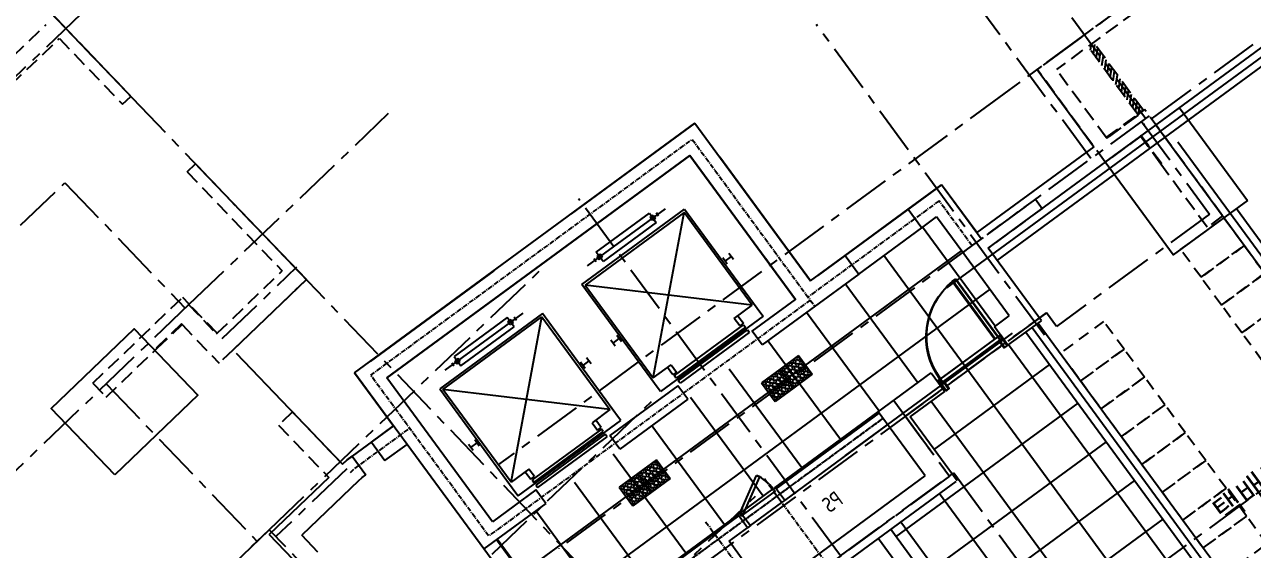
# Model space of a CAD drawing. Header units: millimetres. Extents: x 75184266 to 76346726, y -35077925 to -33679385.
# Drawn here: x 75323080 to 75339091, y -34530399 to -34523554 of the extents above; entities that cross this region are included whole.
import ezdxf
from ezdxf.enums import TextEntityAlignment as Align

# ---------------------------------------------------------------- set-up
doc = ezdxf.new("R2010")
doc.units = ezdxf.units.MM
doc.header["$LTSCALE"] = 50
doc.header["$MEASUREMENT"] = 0
for name, pattern in [('CENTER', [2, 1.25, -0.25, 0.25, -0.25]), ('HIDDEN2', [0.1875, 0.125, -0.0625]), ('XR-지하3층$0$-HID', [2.5, 1.5, -1]), ('XR-지하3층$0$H', [1.3, 0.8, -0.5])]:
    doc.linetypes.add(name, pattern=pattern)
for name, color, linetype in [('a-door', 6, 'CONTINUOUS'), ('CEN', 1, 'CENTER'), ('XR-지하3층$0$1712-PL$0$DOOR', 4, 'CONTINUOUS'), ('XR-지하3층$0$AA-XXXX-SYMB', 7, 'CONTINUOUS'), ('XR-지하3층$0$CON', 2, 'CONTINUOUS')]:
    doc.layers.add(name, color=color, linetype=linetype)
doc.layers.add('건축', color=8, linetype='CONTINUOUS', plot=False)
doc.styles.add('ANU-TEXT 0', font='', dxfattribs={"width": 0.8})
doc.styles.add('XR-지하3층$0$맑은고딕', font='')
doc.styles.get('ANU-TEXT 0').set_extended_font_data('Malgun Gothic')
doc.styles.get('XR-지하3층$0$맑은고딕').set_extended_font_data('Malgun Gothic')

# ---------------------------------------------------------------- blocks, each defined once
blk = doc.blocks.new('XR-지하3층$0$1712-PL$0$FSD1000')
at = {"layer": 'XR-지하3층$0$1712-PL$0$DOOR', "color": 9}
for p, q in [((25, -101, 0), (865, -101, 0)), ((40, -146, 0), (850, -146, 0))]:
    blk.add_line(p, q, dxfattribs=at)
at = {"layer": 'XR-지하3층$0$1712-PL$0$DOOR', "elevation": 0}
for points in [[(25, 739), (25, -101), (70, -101), (70, 739)], [(-5, -251), (-5, -101), (25, -101), (25, -146), (40, -146), (40, -251)], [(895, -251), (895, -101), (865, -101), (865, -146), (850, -146), (850, -251)]]:
    blk.add_lwpolyline(points, close=True, dxfattribs=at)
at = {"layer": 'XR-지하3층$0$1712-PL$0$DOOR', "color": 9}
blk.add_arc((25, -101, 0), 840, 360, 86.9291, dxfattribs=at)
blk = doc.blocks.new('XR-지하3층$0$점형블럭')
at = {"layer": 'XR-지하3층$0$AA-XXXX-SYMB', "color": 9, "ltscale": 5}
for p, q in [((300, 300), (0, 300)), ((0, 300), (0, 0)), ((300, 300), (300, 0)), ((300, 0), (0, 0))]:
    blk.add_line(p, q, dxfattribs=at)
at = {"layer": 'XR-지하3층$0$AA-XXXX-SYMB', "color": 9, "ltscale": 2}
for centre in [(30, 270), (30, 210), (30, 150), (90, 270), (90, 210), (90, 150), (150, 270), (150, 210), (150, 150), (210, 270), (210, 210), (210, 150), (270, 270), (270, 210), (270, 150), (30, 90), (30, 30), (90, 90), (90, 30), (150, 90), (150, 30), (210, 90), (210, 30), (270, 90), (270, 30)]:
    blk.add_circle(centre, 20, dxfattribs=at)
blk = doc.blocks.new('*U130')
at = {"layer": 'a-door', "color": 9}
for p, q in [((30, 0), (570, 0)), ((45, -40), (555, -40)), ((45, -210), (555, -210))]:
    blk.add_line(p, q, dxfattribs=at)
at = {"layer": 'a-door'}
for points in [[(498, 270), (518, 235), (50, -35), (30, 0)], [(0, -210), (0, 0), (30, 0), (30, -40), (45, -40), (45, -210), (45, -210), (45, -210)], [(570, 0), (570, -40), (555, -40), (555, -210), (555, -210), (555, -210), (600, -210), (600, 0)]]:
    blk.add_lwpolyline(points, close=True, dxfattribs=at)
blk.add_arc((30, 0), 540, 0, 30, dxfattribs=at)
blk = doc.blocks.new('XR-지하3층$0$기둥 0620')
at = {"layer": 'XR-지하3층$0$CON', "ltscale": 0.5}
blk.add_lwpolyline([(-600, 0), (600, 0), (600, 1500), (-600, 1500)], close=True, dxfattribs=at)

msp = doc.modelspace()

# ---------------------------------------------------------------- hatches: boundary and pattern name
at = {"layer": '건축', "linetype": 'HIDDEN2', "ltscale": 30}
h = msp.add_hatch(dxfattribs=at)
h.set_pattern_fill('ANSI31', color=256, scale=350, angle=36.26513, style=0)
h.set_pattern_definition([(81.26512969, (-4720027.074, -52530058.404), (-43.242572019, 6.64397962), [])])
h.paths.add_polyline_path([(75337018, -34523786.8), (75336945.4, -34523840), (75337596.1, -34524726.9), (75337668.7, -34524673.7)])
at = {"layer": '건축', "ltscale": 100}
h = msp.add_hatch(dxfattribs=at)
h.set_pattern_fill('NET', color=256, scale=5000, angle=36.25067)
h.set_pattern_definition([(126.265, (75333937.66, -34531379.7), (-503.93, -369.7), []), (216.265, (75333937.66, -34531379.7), (369.7, -503.93), [])])
h.paths.add_polyline_path([(75339411.6, -34532028.1), (75337033.1, -34533773.1), (75334375.2, -34530140.9), (75335241.5, -34529505.3), (75334629.3, -34528670.8), (75335080.8, -34528339.6), (75334903.4, -34528097.7), (75330408.9, -34531395), (75330347.5, -34531794.4), (75329232.1, -34530273.9), (75334972.8, -34526062.3), (75335919.3, -34527352.4), (75335725.8, -34527494.3), (75335903.2, -34527736.2), (75336137.1, -34527564.7)])

# ---------------------------------------------------------------- linework, layer by layer
at = {"layer": 'CEN', "ltscale": 10}
for p, q in [((75325261, -34522032.5, 0), (75322029.7, -34525127.5, 0)), ((75335915.2, -34524409.8, 0), (75329248.5, -34529300.7, 0)), ((75323029.2, -34526171, 0), (75323606.9, -34525617.7, 0)), ((75323606.9, -34525617.7, 0), (75325173.6, -34527253.4, 0)), ((75335490.4, -34526395.8, 0), (75330047.1, -34530389.2, 0)), ((75334566.4, -34528661.2, 0), (75336404.7, -34527312.5, 0)), ((75334415.6, -34528455.6, 0), (75335140.2, -34529443.3, 0)), ((75334743.8, -34528531, 0), (75330804.2, -34531421.2, 0)), ((75334566.4, -34528661.2, 0), (75335140.2, -34529443.3, 0)), ((75327282.2, -34529346.4, 0), (75326357.8, -34530231.8, 0)), ((75335140.2, -34529443.3, 0), (75331378, -34532203.3, 0)), ((75333721.1, -34530484.3, 0), (75335196.6, -34529401.8, 0)), ((75324368.3, -34531964.1, 0), (75326271.3, -34530141.5, 0)), ((75327869.1, -34531809.7, 0), (75326271.3, -34530141.5, 0))]:
    msp.add_line(p, q, dxfattribs=at)
at = {"layer": 'CEN'}
for p, q in [((75327593.8, -34528127.1, 0), (75331786.5, -34525051.2, 0)), ((75331786.5, -34525051.2, 0), (75333383.7, -34527228.2, 0)), ((75335005.1, -34525852.6, 0), (75333294.9, -34527107.2, 0)), ((75335433.9, -34526437.2, 0), (75335005.1, -34525852.6, 0)), ((75333324.5, -34527147.6, 0), (75329131.8, -34530223.5, 0)), ((75329131.8, -34530223.5, 0), (75327593.8, -34528127.1, 0)), ((75327385.5, -34529344.3, 0), (75328101.5, -34528819.1, 0)), ((75327330.6, -34529396.9, 0), (75327385.5, -34529344.3, 0)), ((75332726.6, -34529475.3, 0), (75336998.5, -34535298.2, 0))]:
    msp.add_line(p, q, dxfattribs=at)
at = {"layer": 'CEN', "ltscale": 10, "elevation": 0}
for points in [[(75317565.4, -34517285.9), (75332365.8, -34532738.4)], [(75341783.1, -34520104.9), (75336230.7, -34524178.3)], [(75337695.6, -34524778), (75335610.8, -34521936.3)], [(75336982, -34525301.5), (75334897.2, -34522459.8)], [(75336377.6, -34527605.2), (75333405.6, -34523554.1)], [(75336864.7, -34523713.1), (75335915.2, -34524409.8)], [(75339095.8, -34523812.7), (75337672.7, -34524856.7)], [(75325227.8, -34527201.5), (75327827.2, -34524711.8)], [(75337743.9, -34524742.5), (75335490.4, -34526395.8)], [(75337643.1, -34524816.4), (75338530.4, -34526025.8)], [(75333721.1, -34530484.3), (75330305.4, -34525828.5)], [(75338530.4, -34526025.8), (75336534.9, -34527489.9)], [(75338530.4, -34526025.8), (75336534.9, -34527489.9)], [(75325656.6, -34527649.3), (75326631.6, -34526715.5)], [(75326271.3, -34530141.5), (75329795.1, -34526766.4)], [(75325227.8, -34527201.5), (75322401.4, -34529908.6)], [(75336534.9, -34527489.9), (75336404.7, -34527312.5), (75334566.4, -34528661.2)], [(75336534.9, -34527489.9), (75336404.7, -34527312.5)], [(75324144.5, -34528239.1), (75326112.4, -34530293.7)], [(75327011.9, -34532533.9), (75331344.5, -34528384.1)], [(75332889.4, -34534263.4), (75340295.9, -34528829.6)], [(75335196.6, -34529401.8), (75336755.3, -34531526.4)], [(75328386, -34533751.7), (75332610.3, -34529705.7)], [(75326040.2, -34530362.8), (75326271.3, -34530141.5)]]:
    msp.add_lwpolyline(points, dxfattribs=at)
at = {"layer": 'CEN', "color": 1, "ltscale": 0.5, "elevation": 0}
msp.add_lwpolyline([(75334272.1, -34528691.1), (75330506.1, -34531453.9)], dxfattribs=at)
at = {"layer": 'CEN', "elevation": 0}
for points in [[(75330837.3, -34531210.9), (75334272.1, -34528691.1)], [(75331960.6, -34530037.2), (75333366.6, -34531953.7)]]:
    msp.add_lwpolyline(points, dxfattribs=at)
at = {"layer": '건축', "ltscale": 100}
for p, q in [((75335107.4, -34526986.8, 0), (75341939.4, -34521974.6, 0)), ((75338119.5, -34525085.3, 0), (75341983, -34530351.5, 0)), ((75336217.7, -34527505.5, 0), (75339610.5, -34532130.2, 0)), ((75335956.8, -34527578.3, 0), (75333781.6, -34529173, 0))]:
    msp.add_line(p, q, dxfattribs=at)
at = {"layer": '건축', "ltscale": 0.5}
for p, q in [((75335643.6, -34526469.4, 0), (75340912.7, -34522603.8, 0)), ((75335761.9, -34526630.7, 0), (75341030.6, -34522765.4, 0)), ((75337832.6, -34524863.3, 0), (75341802.3, -34530274.3, 0)), ((75333779.5, -34526565.7, 0), (75334601.9, -34525962.4, 0)), ((75338881.2, -34525954.5, 0), (75342081.8, -34530317.2, 0)), ((75333956.9, -34526807.6, 0), (75334779.3, -34526204.3, 0)), ((75333779.5, -34526565.7, 0), (75333779.5, -34526565.7, 0)), ((75336298.3, -34527446.4, 0), (75339691.2, -34532071.1, 0)), ((75335903.2, -34527736.2, 0), (75335785, -34527574.9, 0)), ((75336137.1, -34527564.7, 0), (75339411.6, -34532028.1, 0))]:
    msp.add_line(p, q, dxfattribs=at)
at = {"layer": '건축', "linetype": 'HIDDEN2', "ltscale": 30}
for p, q in [((75337695.2, -34523103.9, 0), (75336284.2, -34524139, 0)), ((75323469.7, -34523450.4, 0), (75324465.8, -34524490.4, 0)), ((75324357.5, -34524594.1, 0), (75324465.8, -34524490.4, 0)), ((75324357.5, -34524594.1, 0), (75324465.8, -34524490.4, 0)), ((75337639.2, -34525005.4, 0), (75337171.5, -34525348.5, 0)), ((75325201.3, -34525475.2, 0), (75325309.7, -34525371.4, 0)), ((75325201.3, -34525475.2, 0), (75325309.7, -34525371.4, 0)), ((75325309.7, -34525371.4, 0), (75326755.3, -34526880.8, 0)), ((75336349.1, -34525951.8, 0), (75335643.6, -34526469.4, 0)), ((75325133.7, -34527464.7, 0), (75325617.9, -34527970.2, 0)), ((75325798.4, -34527797.3, 0), (75325798.4, -34527797.3, 0)), ((75325798.4, -34527797.3, 0), (75325798.4, -34527797.3, 0)), ((75326573.2, -34528606.2, 0), (75326392.6, -34528779.1, 0)), ((75326392.6, -34528779.1, 0), (75327046.3, -34529461.5, 0))]:
    msp.add_line(p, q, dxfattribs=at)
at = {"layer": '건축'}
for p, q in [((75327384.2, -34528094.9, 0), (75331818.8, -34524841.5, 0)), ((75331818.8, -34524841.5, 0), (75333327.1, -34526897.6, 0)), ((75327803.5, -34528159.3, 0), (75331754.3, -34525260.9, 0)), ((75331754.3, -34525260.9, 0), (75327803.5, -34528159.3, 0)), ((75331754.3, -34525260.9, 0), (75333132.6, -34527139.5, 0)), ((75334601.9, -34525962.4, 0), (75335037.3, -34525643, 0)), ((75335554.9, -34526348.5, 0), (75335037.3, -34525643, 0)), ((75330348.7, -34526945.7, 0), (75331687.1, -34525963.8, 0)), ((75331680.7, -34526005.7, 0), (75330390.6, -34526952.2, 0)), ((75331434.2, -34525957.1, 0), (75330418.2, -34526702.5, 0)), ((75330535.1, -34526523.7, 0), (75331228.5, -34526015, 0)), ((75331228.5, -34526015, 0), (75331317.3, -34526135.9, 0)), ((75331238, -34526070.1, 0), (75331278.3, -34526040.5, 0)), ((75331267.5, -34526110.4, 0), (75331238, -34526070.1, 0)), ((75331307.8, -34526080.8, 0), (75331267.5, -34526110.4, 0)), ((75331277.9, -34528161.6, 0), (75331680.7, -34526005.7, 0)), ((75331278.3, -34526040.5, 0), (75331307.8, -34526080.8, 0)), ((75331348.2, -34526051.2, 0), (75331318.6, -34526010.9, 0)), ((75332567.9, -34527215.2, 0), (75331680.7, -34526005.7, 0)), ((75331687.1, -34525963.8, 0), (75332680.9, -34527318.4, 0)), ((75334601.9, -34525962.4, 0), (75334779.3, -34526204.3, 0)), ((75334779.3, -34526204.3, 0), (75334972.8, -34526062.3, 0)), ((75335313, -34526525.9, 0), (75334972.8, -34526062.3, 0)), ((75331317.3, -34526135.9, 0), (75330623.9, -34526644.6, 0)), ((75330623.9, -34526644.6, 0), (75330535.1, -34526523.7, 0)), ((75330584.9, -34526549.2, 0), (75330544.5, -34526578.8, 0)), ((75330614.4, -34526589.5, 0), (75330584.9, -34526549.2, 0)), ((75332323.2, -34526619.6, 0), (75332264.1, -34526538.9, 0)), ((75335919.3, -34527352.4, 0), (75335313, -34526525.9, 0)), ((75336338.6, -34527416.8, 0), (75335643.6, -34526469.4, 0)), ((75330533.8, -34526648.7, 0), (75330504.2, -34526608.4, 0)), ((75330544.5, -34526578.8, 0), (75330574.1, -34526619.1, 0)), ((75330574.1, -34526619.1, 0), (75330614.4, -34526589.5, 0)), ((75332242.6, -34526678.7, 0), (75332183.4, -34526598.1, 0)), ((75332293.6, -34526579.3, 0), (75332213, -34526638.4, 0)), ((75332981.7, -34526933.9, 0), (75332745.1, -34526611.4, 0)), ((75333327.1, -34526897.6, 0), (75333779.5, -34526565.7, 0)), ((75333779.5, -34526565.7, 0), (75333956.9, -34526807.6, 0)), ((75333956.9, -34526807.6, 0), (75332698.3, -34527731, 0)), ((75331342.4, -34528300.3, 0), (75330348.7, -34526945.7, 0)), ((75330390.6, -34526952.2, 0), (75331277.9, -34528161.6, 0)), ((75332567.9, -34527215.2, 0), (75330390.6, -34526952.2, 0)), ((75329832.6, -34527324.3, 0), (75328494.2, -34528306.2, 0)), ((75328563.8, -34528063, 0), (75329579.7, -34527317.6, 0)), ((75330826.4, -34528678.9, 0), (75329832.6, -34527324.3, 0)), ((75332710.4, -34527358.7, 0), (75331372, -34528340.6, 0)), ((75332334.1, -34527386.7, 0), (75332567.9, -34527215.2, 0)), ((75332382.5, -34527351.2, 0), (75332453.5, -34527448, 0)), ((75332680.9, -34527318.4, 0), (75332680.9, -34527318.4, 0)), ((75332680.9, -34527318.4, 0), (75332710.4, -34527358.7, 0)), ((75335725.8, -34527494.3, 0), (75335919.3, -34527352.4, 0)), ((75328536.1, -34528312.7, 0), (75329826.2, -34527366.3, 0)), ((75329374.1, -34527375.5, 0), (75328680.7, -34527884.2, 0)), ((75328769.4, -34528005.1, 0), (75329462.8, -34527496.4, 0)), ((75329462.8, -34527496.4, 0), (75329374.1, -34527375.5, 0)), ((75329383.5, -34527430.6, 0), (75329423.8, -34527401, 0)), ((75329413.1, -34527470.9, 0), (75329383.5, -34527430.6, 0)), ((75329453.4, -34527441.3, 0), (75329413.1, -34527470.9, 0)), ((75329423.4, -34529522.1, 0), (75329826.2, -34527366.3, 0)), ((75329423.8, -34527401, 0), (75329453.4, -34527441.3, 0)), ((75329493.7, -34527411.7, 0), (75329464.1, -34527371.4, 0)), ((75329826.2, -34527366.3, 0), (75330713.5, -34528575.7, 0)), ((75331553.6, -34528131.7, 0), (75332456.7, -34527469.2, 0)), ((75332480.3, -34527501.5, 0), (75331577.3, -34528164, 0)), ((75332405.1, -34527483.5, 0), (75332334.1, -34527386.7, 0)), ((75332453.5, -34527448, 0), (75332405.1, -34527483.5, 0)), ((75332456.7, -34527469.2, 0), (75332480.3, -34527501.5, 0)), ((75335903.2, -34527736.2, 0), (75336338.6, -34527416.8, 0)), ((75330783.2, -34527749.4, 0), (75330724.1, -34527668.7, 0)), ((75330753.6, -34527709.1, 0), (75330834.3, -34527649.9, 0)), ((75330863.8, -34527690.2, 0), (75330804.7, -34527609.6, 0)), ((75331603.3, -34528199.5, 0), (75332506.3, -34527536.9, 0)), ((75332530, -34527569.2, 0), (75331627, -34528231.7, 0)), ((75332506.3, -34527536.9, 0), (75332530, -34527569.2, 0)), ((75328679.3, -34528009.2, 0), (75328649.8, -34527968.9, 0)), ((75328680.7, -34527884.2, 0), (75328769.4, -34528005.1, 0)), ((75328730.4, -34527909.7, 0), (75328690.1, -34527939.3, 0)), ((75328690.1, -34527939.3, 0), (75328719.7, -34527979.6, 0)), ((75328719.7, -34527979.6, 0), (75328760, -34527950, 0)), ((75328760, -34527950, 0), (75328730.4, -34527909.7, 0)), ((75330388.1, -34528039.2, 0), (75330329, -34527958.6, 0)), ((75330439.2, -34527939.8, 0), (75330358.5, -34527998.9, 0)), ((75330468.8, -34527980.1, 0), (75330409.6, -34527899.4, 0)), ((75331277.9, -34528161.6, 0), (75331511.7, -34527990.1, 0)), ((75331511.7, -34527990.1, 0), (75331582.7, -34528086.8, 0)), ((75329070, -34530392.8, 0), (75327384.2, -34528094.9, 0)), ((75329181.8, -34530038, 0), (75327803.5, -34528159.3, 0)), ((75331534.3, -34528122.3, 0), (75331463.3, -34528025.6, 0)), ((75331582.7, -34528086.8, 0), (75331534.3, -34528122.3, 0)), ((75331577.3, -34528164, 0), (75331553.6, -34528131.7, 0)), ((75334210, -34528606.4, 0), (75334903.4, -34528097.7, 0)), ((75328494.2, -34528306.2, 0), (75329488, -34529660.8, 0)), ((75329423.4, -34529522.1, 0), (75328536.1, -34528312.7, 0)), ((75330713.5, -34528575.7, 0), (75328536.1, -34528312.7, 0)), ((75331600.6, -34528263.4, 0), (75330713.7, -34528914.1, 0)), ((75331372, -34528340.6, 0), (75331342.4, -34528300.3, 0)), ((75331342.4, -34528300.3, 0), (75331342.4, -34528300.3, 0)), ((75331730.8, -34528440.8, 0), (75331600.6, -34528263.4, 0)), ((75331627, -34528231.7, 0), (75331603.3, -34528199.5, 0)), ((75331730.8, -34528440.8, 0), (75330843.8, -34529091.5, 0)), ((75334629.3, -34528670.8, 0), (75335080.8, -34528339.6, 0)), ((75330713.5, -34528575.7, 0), (75330479.7, -34528747.2, 0)), ((75332867.5, -34529591.3, 0), (75334210, -34528606.4, 0)), ((75332879.3, -34529607.4, 0), (75334221.8, -34528622.5, 0)), ((75327602.3, -34528999.2, 0), (75327891.8, -34528786.9, 0)), ((75329517.5, -34529701.1, 0), (75330856, -34528719.2, 0)), ((75330479.7, -34528747.2, 0), (75330550.6, -34528844, 0)), ((75330599, -34528808.5, 0), (75330528, -34528711.7, 0)), ((75330856, -34528719.2, 0), (75330826.4, -34528678.9, 0)), ((75330826.4, -34528678.9, 0), (75330826.4, -34528678.9, 0)), ((75332991.7, -34529760.6, 0), (75334334.2, -34528775.7, 0)), ((75330602.2, -34528829.7, 0), (75329699.2, -34529492.2, 0)), ((75329722.8, -34529524.5, 0), (75330625.9, -34528862, 0)), ((75330651.9, -34528897.5, 0), (75329748.8, -34529560, 0)), ((75329772.5, -34529592.2, 0), (75330675.5, -34528929.7, 0)), ((75330550.6, -34528844, 0), (75330599, -34528808.5, 0)), ((75330625.9, -34528862, 0), (75330602.2, -34528829.7, 0)), ((75330675.5, -34528929.7, 0), (75330651.9, -34528897.5, 0)), ((75330843.8, -34529091.5, 0), (75330713.7, -34528914.1, 0)), ((75327779.8, -34529241.1, 0), (75328069.3, -34529028.7, 0)), ((75328928.7, -34529109.9, 0), (75328869.6, -34529029.2, 0)), ((75328899.2, -34529069.6, 0), (75328979.8, -34529010.4, 0)), ((75329009.4, -34529050.7, 0), (75328950.2, -34528970.1, 0)), ((75327226.8, -34529288.6, 0), (75327288.8, -34529229.2, 0)), ((75327288.8, -34529229.2, 0), (75327351.6, -34529183.2, 0)), ((75327351.6, -34529183.2, 0), (75327529, -34529425.1, 0)), ((75327351.6, -34529183.2, 0.1), (75327529, -34529425.1, 0.1)), ((75327482.1, -34529459.5, 0), (75327529, -34529425.1, 0)), ((75329657.2, -34529350.6, 0), (75329423.4, -34529522.1, 0)), ((75329608.9, -34529386.1, 0), (75329679.8, -34529482.8, 0)), ((75329728.2, -34529447.3, 0), (75329657.2, -34529350.6, 0)), ((75327046.3, -34529461.5, 0), (75326269.9, -34530205.1, 0)), ((75327434.3, -34529505.3, 0), (75326694.1, -34530214.3, 0)), ((75327434.3, -34529505.3, 0), (75327482.1, -34529459.5, 0)), ((75329679.8, -34529482.8, 0), (75329728.2, -34529447.3, 0)), ((75329699.2, -34529492.2, 0), (75329722.8, -34529524.5, 0)), ((75329748.8, -34529560, 0), (75329772.5, -34529592.2, 0)), ((75329746.2, -34529623.9, 0), (75329181.8, -34530038, 0)), ((75329488, -34529660.8, 0), (75329488, -34529660.8, 0)), ((75329488, -34529660.8, 0), (75329517.5, -34529701.1, 0)), ((75329876.3, -34529801.3, 0), (75329746.2, -34529623.9, 0)), ((75329876.3, -34529801.3, 0), (75329070, -34530392.8, 0)), ((75330408.9, -34531395, 0), (75332383.7, -34529946.2, 0)), ((75330952.3, -34531021.1, 0), (75332395.5, -34529962.3, 0)), ((75326687.1, -34530640.7, 0), (75326269.9, -34530205.1, 0)), ((75326903.7, -34530433.2, 0), (75326694.1, -34530214.3, 0)), ((75332266, -34530293, 0), (75332507.9, -34530115.5, 0)), ((75333369.2, -34531796.7, 0), (75332266, -34530293, 0))]:
    msp.add_line(p, q, dxfattribs=at)
at = {"layer": '건축', "linetype": 'XR-지하3층$0$H', "ltscale": 50, "elevation": 0}
msp.add_lwpolyline([(75350262.8, -34527098.7), (75343960.1, -34518507.7), (75336284.2, -34524139), (75337023.6, -34525146.9), (75335495.7, -34526267.8), (75335037.3, -34525643), (75333327.1, -34526897.6), (75331818.8, -34524841.5), (75327384.2, -34528094.9), (75327891.8, -34528786.9), (75327288.8, -34529229.2), (75327226.8, -34529288.6), (75325798.4, -34527797.3), (75326755.3, -34526880.8), (75321318.5, -34521204.5), (75320451.9, -34522034.5), (75317747.4, -34519210.8), (75312027.7, -34524689.1), (75313013.4, -34525718.2), (75312085.4, -34526607), (75319372.5, -34534215.2), (75319769.7, -34533834.8), (75323992.5, -34538243.7), (75326834.1, -34543420)], dxfattribs=at)
at = {"layer": '건축', "linetype": 'HIDDEN2', "ltscale": 30, "elevation": 0}
for points in [[(75337784, -34523224.8), (75336534.2, -34524141.7)], [(75322733.1, -34524156), (75323361.4, -34523554.2)], [(75322906, -34524336.5), (75323534.3, -34523734.7)], [(75323534.3, -34523734.7), (75324357.5, -34524594.1)], [(75337596.1, -34524726.9), (75336945.4, -34523840)], [(75337668.7, -34524673.7), (75337018, -34523786.8)], [(75337171.5, -34525348.5), (75336284.2, -34524139)], [(75337184.9, -34525028.6), (75336534.2, -34524141.7)], [(75337184.9, -34525028.6), (75337190.8, -34525036.7), (75337602, -34524735), (75337596.1, -34524726.9)], [(75337684.8, -34524661.8), (75337596.1, -34524726.9)], [(75338702.2, -34526048.7), (75337684.8, -34524661.8)], [(75337897.3, -34525374.1), (75337905.3, -34525368.2), (75337639.2, -34525005.4), (75337631.1, -34525011.3)], [(75338500.6, -34526196.5), (75337897.3, -34525374.1)], [(75325201.3, -34525475.2), (75326439.5, -34526767.9)], [(75336260.4, -34525830.9), (75335313, -34526525.9)], [(75336260.4, -34525830.9), (75336349.1, -34525951.8)], [(75338702.2, -34526048.7), (75338500.6, -34526196.5)], [(75325590.9, -34527580.7), (75326439.5, -34526767.9)], [(75325798.4, -34527797.3), (75326755.3, -34526880.8)], [(75323971.4, -34528231.8), (75325141.3, -34527111.2), (75325224.3, -34527197.9)], [(75325224.3, -34527197.9), (75325217.1, -34527204.8), (75325583.7, -34527587.6), (75325590.9, -34527580.7)], [(75324808.7, -34527776), (75324801.8, -34527768.8), (75325126.8, -34527457.5), (75325133.7, -34527464.7)], [(75324144.3, -34528412.3), (75324808.7, -34527776)], [(75325798.4, -34527797.3), (75325798.4, -34527797.3), (75325617.9, -34527970.2)], [(75323971.4, -34528231.8), (75324144.3, -34528412.3)], [(75326573.2, -34528606.2), (75327226.8, -34529288.6)]]:
    msp.add_lwpolyline(points, dxfattribs=at)
for points in [[(75337190.8, -34525036.7), (75337184.9, -34525028.6), (75337596.1, -34524726.9), (75337602, -34524735)], [(75337631.1, -34525011.3), (75337639.2, -34525005.4), (75337905.3, -34525368.2), (75337897.3, -34525374.1)], [(75325583.7, -34527587.6), (75325590.9, -34527580.7), (75325224.3, -34527197.9), (75325217.1, -34527204.8)], [(75324801.8, -34527768.8), (75324808.7, -34527776), (75325133.7, -34527464.7), (75325126.8, -34527457.5)]]:
    msp.add_lwpolyline(points, close=True, dxfattribs=at)
at = {"layer": '건축', "elevation": 0}
for points in [[(75332698.3, -34527731), (75332568.2, -34527553.6), (75333132.6, -34527139.5), (75331754.3, -34525260.9)], [(75335903.2, -34527736.2), (75335725.8, -34527494.3)], [(75334903.4, -34528097.7), (75335080.8, -34528339.6)], [(75334822.2, -34529440.9), (75334210, -34528606.4)], [(75335241.5, -34529505.3), (75334629.3, -34528670.8)], [(75333322.5, -34530541.1), (75334822.2, -34529440.9)], [(75332879.3, -34529607.4), (75332867.5, -34529591.3)], [(75333741.8, -34530605.6), (75335229.4, -34529514.2)], [(75332991.7, -34529760.6), (75332879.3, -34529607.4)], [(75332395.5, -34529962.3), (75332383.7, -34529946.2)], [(75332507.9, -34530115.5), (75332395.5, -34529962.3)]]:
    msp.add_lwpolyline(points, dxfattribs=at)
at = {"layer": '건축', "linetype": 'XR-지하3층$0$-HID', "ltscale": 2, "elevation": 0}
for points in [[(75338154.5, -34526487.7), (75338718.8, -34526073.4), (75338985.1, -34526436.2), (75338420.8, -34526850.4)], [(75338420.8, -34526850.4), (75338985.1, -34526436.2), (75339251.4, -34526798.9), (75338687.1, -34527213.1)], [(75338687.1, -34527213.1), (75339251.4, -34526798.9), (75339517.7, -34527161.6), (75338953.4, -34527575.9)], [(75338953.4, -34527575.9), (75339517.7, -34527161.6), (75339784, -34527524.4), (75339219.7, -34527938.6)], [(75337150.6, -34527424.8), (75336586.1, -34527838.7), (75336852.2, -34528201.6), (75337416.7, -34527787.7)], [(75337416.9, -34527787.5), (75336852.4, -34528201.4), (75337118.5, -34528564.3), (75337683, -34528150.4)], [(75337683.2, -34528150.3), (75337118.7, -34528564.2), (75337384.8, -34528927.1), (75337949.3, -34528513.2)], [(75337949.3, -34528513.2), (75337384.8, -34528927.1), (75337650.9, -34529290), (75338215.4, -34528876.1)], [(75338215.4, -34528876.1), (75337650.9, -34529290), (75337916.9, -34529652.9), (75338481.5, -34529239)], [(75338481.5, -34529239), (75337916.9, -34529652.9), (75338183, -34530015.8), (75338747.5, -34529601.9)], [(75338747.5, -34529601.9), (75338183, -34530015.8), (75338449.1, -34530378.7), (75339013.6, -34529964.8)], [(75339014.1, -34529964.5), (75338449.5, -34530378.4), (75338715.6, -34530741.3), (75339280.1, -34530327.4)]]:
    msp.add_lwpolyline(points, close=True, dxfattribs=at)
at = {"layer": '건축', "ltscale": 100, "elevation": 0}
msp.add_lwpolyline([(75333956.9, -34526807.6), (75334779.3, -34526204.3)], dxfattribs=at)
at = {"layer": '건축', "ltscale": 0.5, "elevation": 0}
for points in [[(75327602.3, -34528999.2), (75327779.8, -34529241.1)], [(75327602.3, -34528999.2), (75327779.8, -34529241.1)], [(75337033.1, -34533773.1), (75334375.2, -34530140.9)], [(75331244.7, -34533355.4), (75329070.8, -34530392.2)], [(75331405.9, -34533237.1), (75329232.1, -34530273.9)], [(75336871.7, -34533891.2), (75334213.8, -34530259)]]:
    msp.add_lwpolyline(points, dxfattribs=at)

# ---------------------------------------------------------------- block references
at = {"layer": '건축', "extrusion": (0, 0, -1), "zscale": -0.9999999999999999}
for p, rotation in [((-75338542.6, -34526203, 0), 323.7340696020777), ((-75323841.8, -34528992.8, 0), 46.23406994268246)]:
    msp.add_blockref('XR-지하3층$0$기둥 0620', p, dxfattribs=dict(at, rotation=rotation))
at = {"layer": '건축', "xscale": -1.111164041924104, "yscale": 1.111164040863514, "zscale": 1.111164041234692, "rotation": 36.24693023209668}
for p in [(75335725.6, -34527520.2, 0), (75335733.6, -34527514.3, 0)]:
    msp.add_blockref('XR-지하3층$0$1712-PL$0$FSD1000', p, dxfattribs=at)
at = {"layer": '건축', "ltscale": 2, "xscale": -1, "rotation": 306.2651231999268}
for p in [(75333109.4, -34528291.4, 0), (75332867.5, -34528468.8, 0), (75331254.9, -34529651.9, 0), (75331013, -34529829.3, 0)]:
    msp.add_blockref('XR-지하3층$0$점형블럭', p, dxfattribs=at)
at = {"layer": '건축', "rotation": 36.26512968708666}
msp.add_blockref('*U130', (75332383.7, -34529946.2, 0), dxfattribs=at)

# ---------------------------------------------------------------- texts
at = {"layer": '건축', "style": 'XR-지하3층$0$맑은고딕'}
msp.add_text('택배보관소', height=300, rotation=36.24693, dxfattribs=at).set_placement((75339388.2, -34529391.2, 0), align=Align.MIDDLE_CENTER)
at = {"layer": '건축', "style": 'ANU-TEXT 0', "text_generation_flag": 4, "width": 0.8}
msp.add_text('PS', height=200, rotation=216.26513, dxfattribs=at).set_placement((75333614.1, -34529777.2, 0), align=Align.MIDDLE)

doc.saveas('drawing.dxf')
